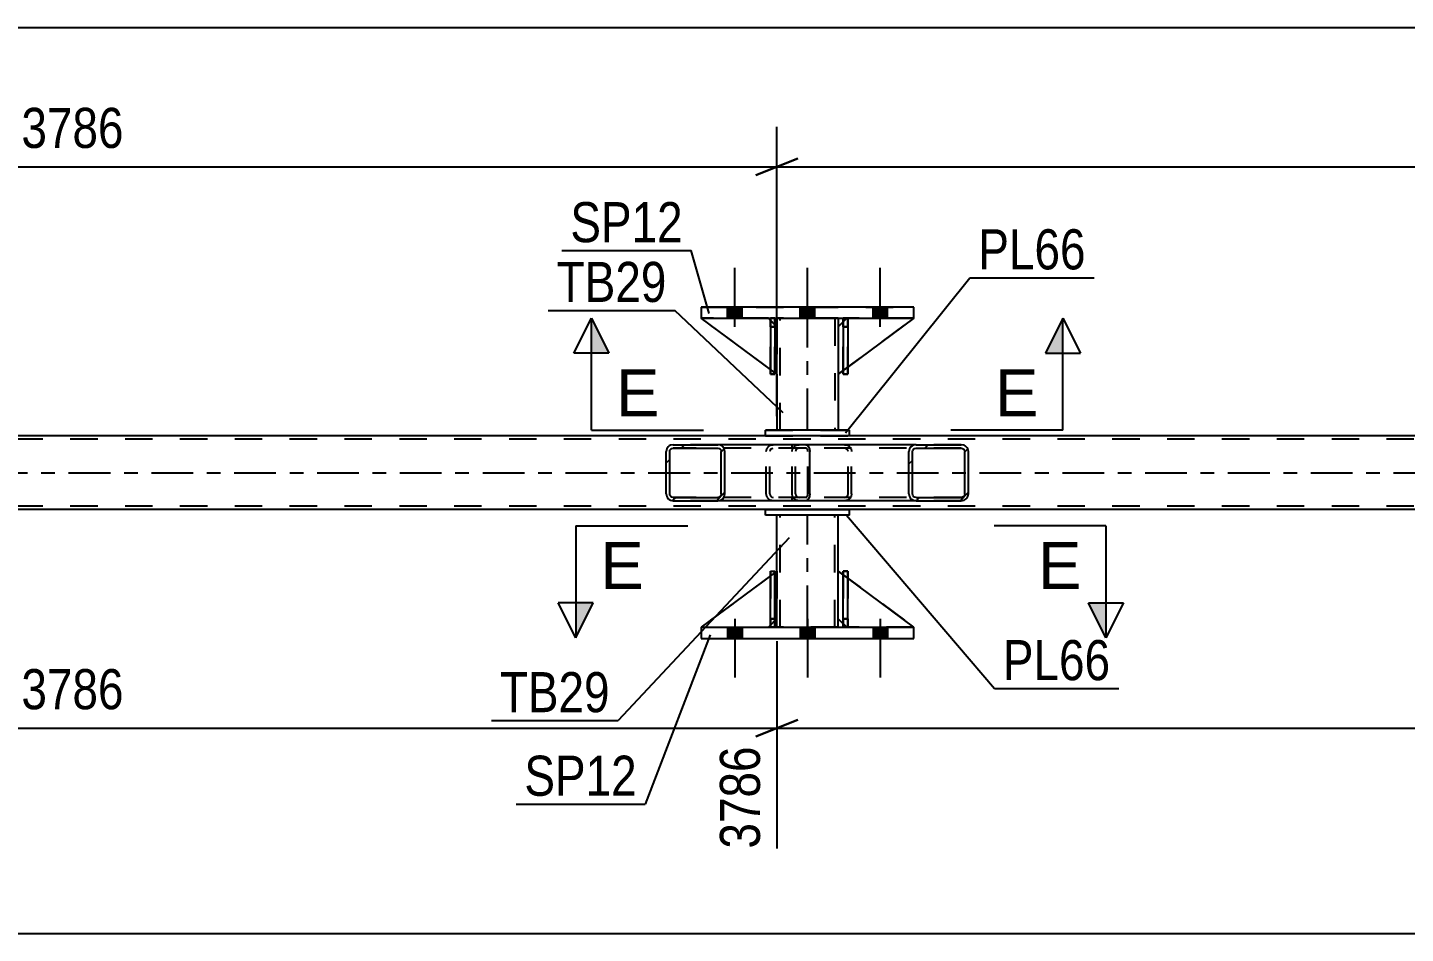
# Model space of a CAD drawing. Header units: millimetres. Extents: x 0 to 841, y 0 to 594.
# Drawn here: x 98.5 to 197, y 188.6 to 253.4 of the extents above; entities that cross this region are included whole.
import ezdxf

# ---------------------------------------------------------------- set-up
doc = ezdxf.new("R2010")
doc.units = ezdxf.units.MM
doc.linetypes.add('DXK_LINE_DOT2', pattern=[3.9198, 1.9599, -1.9599])
doc.linetypes.add('DXK_LINE_DOT3', pattern=[5.9187, 2.979, -0.9799, 0.9799, -0.9799])
doc.styles.add('Arial', font='ARIAL.TTF', dxfattribs={"height": 0.2})
doc.styles.add('Arial Narrow', font='ARIALN.TTF', dxfattribs={"height": 0.2})

# ---------------------------------------------------------------- blocks, each defined once
blk = doc.blocks.new('Part-283133975-4354 - 4290')
at = {"color": 2, "linetype": 'Continuous'}
for p, q in [((152.029, 232.591), (152.029, 231.991)), ((156.429, 232.591), (156.429, 231.991)), ((152.029, 228.591), (152.029, 224.591)), ((156.429, 228.591), (156.429, 224.591))]:
    blk.add_line(p, q, dxfattribs=at)
at = {"color": 7, "linetype": 'DXK_LINE_DOT2'}
for p, q in [((156.429, 232.591), (152.029, 232.591)), ((152.269, 224.591), (152.269, 232.591)), ((156.189, 232.591), (156.189, 224.591)), ((152.029, 231.991), (152.029, 228.591)), ((156.429, 231.991), (156.429, 228.591)), ((156.429, 224.591), (152.029, 224.591))]:
    blk.add_line(p, q, dxfattribs=at)
at = {"color": 7, "linetype": 'DXK_LINE_DOT3'}
blk.add_line((154.229, 224.591), (154.229, 232.591), dxfattribs=at)
blk = doc.blocks.new('Part-283133975-4424 - 4290')
at = {"color": 2, "linetype": 'Continuous'}
for p, q in [((157.23, 224.591), (151.23, 224.591)), ((151.23, 224.191), (151.23, 224.591)), ((157.23, 224.191), (157.23, 224.591)), ((157.23, 224.191), (151.23, 224.191))]:
    blk.add_line(p, q, dxfattribs=at)
at = {"color": 7, "linetype": 'DXK_LINE_DOT2'}
for p, q in [((151.23, 224.591), (157.23, 224.591)), ((151.23, 224.191), (157.23, 224.191))]:
    blk.add_line(p, q, dxfattribs=at)
blk = doc.blocks.new('Part-283133975-4364 - 4290')
at = {"color": 2, "linetype": 'Continuous'}
for p, q in [((151.23, 218.911), (157.23, 218.911)), ((151.23, 218.511), (151.23, 218.911)), ((157.23, 218.511), (157.23, 218.911)), ((157.23, 218.511), (151.23, 218.511))]:
    blk.add_line(p, q, dxfattribs=at)
at = {"color": 7, "linetype": 'DXK_LINE_DOT2'}
for p, q in [((157.23, 218.911), (151.23, 218.911)), ((157.23, 218.511), (151.23, 218.511))]:
    blk.add_line(p, q, dxfattribs=at)
blk = doc.blocks.new('Part-283133975-4429 - 4290')
at = {"color": 2, "linetype": 'Continuous'}
for p, q in [((151.903, 232.591), (151.583, 232.591)), ((151.583, 232.591), (151.583, 228.591)), ((151.903, 232.591), (151.903, 232.591)), ((151.903, 232.591), (151.903, 228.591)), ((151.903, 228.591), (151.583, 228.591))]:
    blk.add_line(p, q, dxfattribs=at)
at = {"color": 7, "linetype": 'DXK_LINE_DOT2'}
for p, q in [((151.583, 231.991), (151.583, 232.591)), ((151.903, 231.991), (151.903, 232.591)), ((151.903, 232.591), (151.903, 232.591)), ((151.903, 231.991), (151.583, 231.991)), ((151.583, 231.991), (151.583, 228.591)), ((151.903, 228.591), (151.903, 231.991))]:
    blk.add_line(p, q, dxfattribs=at)
blk = doc.blocks.new('Part-283133975-4444 - 4290')
at = {"color": 2, "linetype": 'Continuous'}
for p, q in [((156.783, 210.511), (156.783, 214.511)), ((156.783, 214.511), (157.103, 214.511)), ((157.103, 210.511), (157.103, 214.511)), ((156.783, 210.511), (156.783, 210.511)), ((157.103, 210.511), (156.783, 210.511))]:
    blk.add_line(p, q, dxfattribs=at)
at = {"color": 7, "linetype": 'DXK_LINE_DOT2'}
for p, q in [((156.783, 214.511), (156.783, 211.111)), ((157.103, 211.111), (157.103, 214.511)), ((156.783, 211.111), (156.783, 210.511)), ((156.783, 211.111), (157.103, 211.111)), ((157.103, 210.511), (157.103, 211.111)), ((157.103, 210.511), (157.103, 210.511))]:
    blk.add_line(p, q, dxfattribs=at)
blk = doc.blocks.new('Part-283133975-4452 - 4290')
at = {"color": 7, "linetype": 'DXK_LINE_DOT2'}
for p, q in [((156.43, 211.111), (156.43, 214.511)), ((156.43, 214.511), (161.83, 210.511)), ((157.03, 210.511), (156.43, 211.111)), ((161.83, 210.511), (157.03, 210.511))]:
    blk.add_line(p, q, dxfattribs=at)
blk = doc.blocks.new('Part-283133975-4455 - 4290')
at = {"color": 7, "linetype": 'DXK_LINE_DOT2'}
for p, q in [((157.03, 232.591), (156.43, 231.991)), ((156.43, 228.591), (161.83, 232.591)), ((161.83, 232.591), (157.03, 232.591)), ((156.43, 231.991), (156.43, 228.591))]:
    blk.add_line(p, q, dxfattribs=at)
blk = doc.blocks.new('Part-283133975-4394 - 4290')
at = {"linetype": 'Continuous'}
h = blk.add_hatch(dxfattribs=at)
h.set_pattern_fill('', scale=0.7, style=0, pattern_type=0)
h.set_pattern_definition([(45, (165.6904, 223.2554), (-1.57154, 1.57154), [])])
h.paths.add_polyline_path([(165.729, 223.072), (165.69, 223.255), (165.58, 223.411), (165.414, 223.515), (165.219, 223.552), (161.983, 223.552), (161.788, 223.515), (161.622, 223.411), (161.511, 223.255), (161.473, 223.072), (161.473, 220.032), (161.511, 219.848), (161.622, 219.692), (161.788, 219.588), (161.983, 219.552), (165.219, 219.552), (165.414, 219.588), (165.58, 219.692), (165.69, 219.848), (165.729, 220.032)])
h.paths.add_polyline_path([(165.454, 219.94), (165.399, 219.862), (165.316, 219.81), (165.219, 219.792), (161.983, 219.792), (161.886, 219.81), (161.803, 219.862), (161.747, 219.94), (161.728, 220.032), (161.728, 223.072), (161.747, 223.164), (161.803, 223.241), (161.886, 223.293), (161.983, 223.312), (165.219, 223.312), (165.316, 223.293), (165.399, 223.241), (165.454, 223.164), (165.474, 223.072), (165.474, 220.032)])
at = {"color": 7, "linetype": 'DXK_LINE_DOT2'}
for p, q in [((153.123, 223.072), (153.162, 223.255)), ((153.123, 220.032), (153.123, 223.072)), ((153.398, 223.164), (153.378, 223.072)), ((153.378, 220.032), (153.378, 223.072)), ((153.453, 223.241), (153.398, 223.164)), ((153.438, 223.515), (153.634, 223.552)), ((153.536, 223.293), (153.453, 223.241)), ((153.634, 223.312), (153.536, 223.293)), ((154.115, 223.552), (153.634, 223.552)), ((165.219, 223.312), (153.634, 223.312)), ((156.869, 223.552), (157.064, 223.515)), ((156.967, 223.293), (156.869, 223.312)), ((157.05, 223.241), (156.967, 223.293)), ((157.105, 223.164), (157.05, 223.241)), ((157.124, 223.072), (157.105, 223.164)), ((157.124, 220.032), (157.124, 223.072)), ((157.341, 223.255), (157.38, 223.072)), ((157.38, 220.032), (157.38, 223.072)), ((165.219, 223.552), (161.983, 223.552)), ((153.162, 219.848), (153.123, 220.032)), ((153.378, 220.032), (153.398, 219.94)), ((153.398, 219.94), (153.453, 219.862)), ((153.453, 219.862), (153.536, 219.81)), ((153.536, 219.81), (153.634, 219.792)), ((165.219, 219.792), (153.634, 219.792)), ((156.869, 219.792), (156.967, 219.81)), ((156.967, 219.81), (157.05, 219.862)), ((157.05, 219.862), (157.105, 219.94)), ((157.105, 219.94), (157.124, 220.032)), ((157.38, 220.032), (157.341, 219.848)), ((153.634, 219.552), (153.438, 219.588)), ((154.115, 219.552), (153.634, 219.552)), ((157.064, 219.588), (156.869, 219.552)), ((165.219, 219.552), (161.983, 219.552))]:
    blk.add_line(p, q, dxfattribs=at)
at = {"color": 2, "linetype": 'Continuous'}
for p, q in [((161.983, 223.552), (154.115, 223.552)), ((161.511, 223.255), (161.473, 223.072)), ((161.473, 220.032), (161.473, 223.072)), ((161.728, 223.072), (161.747, 223.164)), ((161.728, 220.032), (161.728, 223.072)), ((161.747, 223.164), (161.803, 223.241)), ((161.983, 223.552), (161.788, 223.515)), ((161.803, 223.241), (161.886, 223.293)), ((161.886, 223.293), (161.983, 223.312)), ((161.983, 223.552), (165.219, 223.552)), ((161.983, 223.312), (165.219, 223.312)), ((165.414, 223.515), (165.219, 223.552)), ((165.219, 223.312), (165.316, 223.293)), ((165.316, 223.293), (165.399, 223.241)), ((165.399, 223.241), (165.454, 223.164)), ((165.454, 223.164), (165.474, 223.072)), ((165.474, 220.032), (165.474, 223.072)), ((165.729, 223.072), (165.69, 223.255)), ((165.729, 220.032), (165.729, 223.072)), ((161.473, 220.032), (161.511, 219.848)), ((161.747, 219.94), (161.728, 220.032)), ((161.803, 219.862), (161.747, 219.94)), ((161.886, 219.81), (161.803, 219.862)), ((161.983, 219.792), (161.886, 219.81)), ((161.983, 219.792), (165.219, 219.792)), ((165.316, 219.81), (165.219, 219.792)), ((165.399, 219.862), (165.316, 219.81)), ((165.454, 219.94), (165.399, 219.862)), ((165.474, 220.032), (165.454, 219.94)), ((165.69, 219.848), (165.729, 220.032)), ((161.983, 219.552), (154.115, 219.552)), ((161.788, 219.588), (161.983, 219.552)), ((161.983, 219.552), (165.219, 219.552)), ((165.219, 219.552), (165.414, 219.588))]:
    blk.add_line(p, q, dxfattribs=at)
at = {"color": 7, "linetype": 'DXK_LINE_DOT2'}
for centre, start, end in [((153.614, 223.051), 110.75832, 155.68003), ((156.888, 223.051), 24.31992, 69.24167), ((153.614, 220.052), 204.31992, 249.24167), ((156.888, 220.052), 290.75832, 335.68003)]:
    blk.add_arc(centre, 0.496, start, end, dxfattribs=at)
at = {"color": 2, "linetype": 'Continuous'}
for centre, start, end in [((161.964, 223.051), 110.75831, 155.68004), ((165.238, 223.051), 24.31995, 69.24168), ((161.964, 220.052), 204.31995, 249.24168), ((165.238, 220.052), 290.75831, 335.68004)]:
    blk.add_arc(centre, 0.496, start, end, dxfattribs=at)
blk = doc.blocks.new('Part-283133975-4413 - 4290')
at = {"color": 2, "linetype": 'Continuous'}
for p, q in [((151.583, 228.921), (146.63, 232.591)), ((151.583, 232.437), (151.429, 232.591)), ((152.029, 231.991), (151.903, 232.117)), ((152.029, 231.991), (152.029, 231.991)), ((152.029, 228.591), (152.029, 231.991)), ((151.903, 228.684), (152.029, 228.591)), ((152.029, 228.591), (152.029, 228.591))]:
    blk.add_line(p, q, dxfattribs=at)
at = {"color": 7, "linetype": 'DXK_LINE_DOT2'}
for p, q in [((151.429, 232.591), (146.63, 232.591)), ((151.429, 232.591), (152.029, 231.991)), ((151.903, 232.117), (151.583, 232.437)), ((152.029, 231.991), (152.029, 228.591)), ((151.903, 228.684), (151.583, 228.921))]:
    blk.add_line(p, q, dxfattribs=at)
blk = doc.blocks.new('Part-283133975-4425 - 4290')
at = {"color": 2, "linetype": 'Continuous'}
for p, q in [((151.583, 210.511), (151.584, 214.511)), ((151.584, 214.511), (151.904, 214.511)), ((151.903, 210.511), (151.904, 214.511)), ((151.584, 210.511), (151.583, 210.511)), ((151.904, 210.511), (151.583, 210.511))]:
    blk.add_line(p, q, dxfattribs=at)
at = {"color": 7, "linetype": 'DXK_LINE_DOT2'}
for p, q in [((151.584, 214.511), (151.584, 211.111)), ((151.904, 211.111), (151.904, 214.511)), ((151.584, 211.111), (151.584, 210.511)), ((151.584, 211.111), (151.904, 211.111)), ((151.904, 210.511), (151.904, 211.111)), ((151.903, 210.511), (151.904, 210.511))]:
    blk.add_line(p, q, dxfattribs=at)
blk = doc.blocks.new('Part-283133975-4427 - 4290')
at = {"color": 7, "linetype": 'DXK_LINE_DOT2'}
for p, q in [((151.583, 214.511), (151.903, 214.511)), ((151.583, 211.111), (151.583, 214.511)), ((151.583, 214.511), (151.583, 210.511)), ((151.903, 214.511), (151.903, 211.111)), ((151.903, 210.511), (151.903, 214.417)), ((151.903, 211.111), (151.583, 211.111)), ((151.583, 210.511), (151.583, 211.111)), ((151.903, 211.111), (151.903, 210.511)), ((151.903, 210.511), (151.583, 210.511)), ((151.903, 210.511), (151.903, 210.511))]:
    blk.add_line(p, q, dxfattribs=at)
blk = doc.blocks.new('Part-283133975-4431 - 4290')
at = {"color": 7, "linetype": 'DXK_LINE_DOT2'}
for p, q in [((151.583, 231.991), (151.583, 232.591)), ((151.583, 232.591), (151.583, 232.591)), ((151.583, 232.591), (151.583, 228.591)), ((151.903, 232.591), (151.583, 232.591)), ((151.903, 231.991), (151.903, 232.591)), ((151.903, 228.591), (151.903, 232.591)), ((151.583, 228.591), (151.583, 231.991)), ((151.583, 231.991), (151.903, 231.991)), ((151.903, 231.991), (151.903, 228.591)), ((151.583, 228.591), (151.903, 228.591))]:
    blk.add_line(p, q, dxfattribs=at)
blk = doc.blocks.new('Part-283133975-4442 - 4290')
at = {"color": 2, "linetype": 'Continuous'}
for p, q in [((152.029, 214.511), (152.029, 218.511)), ((156.429, 214.511), (156.429, 218.511)), ((152.029, 210.511), (152.029, 211.111)), ((156.429, 210.511), (156.429, 211.111))]:
    blk.add_line(p, q, dxfattribs=at)
at = {"color": 7, "linetype": 'DXK_LINE_DOT2'}
for p, q in [((156.429, 218.511), (152.029, 218.511)), ((152.269, 210.511), (152.269, 218.511)), ((156.189, 210.511), (156.189, 218.511)), ((152.029, 211.111), (152.029, 214.511)), ((156.429, 211.111), (156.429, 214.511)), ((156.429, 210.511), (152.029, 210.511)), ((152.509, 210.511), (155.949, 210.511))]:
    blk.add_line(p, q, dxfattribs=at)
at = {"color": 7, "linetype": 'DXK_LINE_DOT3'}
blk.add_line((154.229, 210.511), (154.229, 218.511), dxfattribs=at)
blk = doc.blocks.new('Part-283133975-4472 - 4290')
at = {"color": 2, "linetype": 'Continuous'}
for p, q in [((161.829, 233.391), (146.629, 233.391)), ((146.629, 233.391), (146.629, 232.591)), ((146.629, 232.591), (161.829, 232.591)), ((161.829, 232.591), (161.829, 233.391))]:
    blk.add_line(p, q, dxfattribs=at)
at = {"color": 7, "linetype": 'DXK_LINE_DOT2'}
for p, q in [((146.629, 233.391), (161.829, 233.391)), ((146.629, 232.591), (161.829, 232.591))]:
    blk.add_line(p, q, dxfattribs=at)
blk = doc.blocks.new('Part-283133975-4495 - 4290')
at = {"color": 2, "linetype": 'Continuous'}
for p, q in [((157.103, 232.591), (156.783, 232.591)), ((156.783, 232.591), (156.783, 228.591)), ((157.103, 232.591), (157.103, 232.591)), ((157.103, 232.591), (157.103, 228.591)), ((157.103, 228.591), (156.783, 228.591))]:
    blk.add_line(p, q, dxfattribs=at)
at = {"color": 7, "linetype": 'DXK_LINE_DOT2'}
for p, q in [((156.783, 231.991), (156.783, 232.591)), ((157.103, 231.991), (157.103, 232.591)), ((157.103, 232.591), (157.103, 232.591)), ((157.103, 231.991), (156.783, 231.991)), ((156.783, 231.991), (156.783, 228.591)), ((157.103, 228.591), (157.103, 231.991))]:
    blk.add_line(p, q, dxfattribs=at)
blk = doc.blocks.new('Part-283133975-4502 - 4290')
at = {"color": 2, "linetype": 'Continuous'}
for p, q in [((156.43, 211.111), (156.43, 214.511)), ((156.783, 214.249), (156.43, 214.511)), ((161.829, 210.511), (157.103, 214.012)), ((156.783, 210.757), (156.43, 211.111))]:
    blk.add_line(p, q, dxfattribs=at)
at = {"color": 7, "linetype": 'DXK_LINE_DOT2'}
for p, q in [((157.103, 214.012), (156.783, 214.249)), ((157.03, 210.511), (156.783, 210.757)), ((161.83, 210.511), (157.03, 210.511)), ((161.829, 210.511), (161.83, 210.511)), ((161.83, 210.511), (161.829, 210.511))]:
    blk.add_line(p, q, dxfattribs=at)
blk = doc.blocks.new('Part-283133975-4505 - 4290')
at = {"color": 7, "linetype": 'DXK_LINE_DOT2'}
for p, q in [((152.029, 214.511), (146.63, 210.511)), ((152.029, 211.111), (152.029, 214.511)), ((152.029, 214.511), (152.029, 211.111)), ((151.429, 210.511), (152.029, 211.111)), ((152.029, 211.111), (151.429, 210.511)), ((152.029, 211.111), (152.029, 211.111)), ((146.63, 210.511), (151.429, 210.511))]:
    blk.add_line(p, q, dxfattribs=at)
blk = doc.blocks.new('Part-283133975-4520 - 4290')
at = {"color": 2, "linetype": 'Continuous'}
for p, q in [((151.584, 214.18), (146.63, 210.511)), ((152.029, 214.511), (151.904, 214.417)), ((152.029, 211.111), (152.029, 214.511)), ((152.029, 211.111), (151.903, 210.984)), ((152.029, 211.111), (152.029, 211.111)), ((151.583, 210.664), (151.429, 210.511))]:
    blk.add_line(p, q, dxfattribs=at)
at = {"color": 7, "linetype": 'DXK_LINE_DOT2'}
for p, q in [((151.904, 214.417), (151.584, 214.18)), ((152.029, 211.111), (152.029, 214.511)), ((152.029, 211.111), (151.429, 210.511)), ((151.903, 210.984), (151.583, 210.664)), ((146.63, 210.511), (151.429, 210.511))]:
    blk.add_line(p, q, dxfattribs=at)
blk = doc.blocks.new('Part-283133975-4525 - 4290')
at = {"color": 2, "linetype": 'Continuous'}
for p, q in [((146.629, 210.511), (146.629, 209.711)), ((146.629, 210.511), (161.829, 210.511)), ((161.829, 209.711), (161.829, 210.511)), ((146.629, 209.711), (161.829, 209.711))]:
    blk.add_line(p, q, dxfattribs=at)
at = {"color": 7, "linetype": 'DXK_LINE_DOT2'}
for p, q in [((146.629, 210.511), (161.829, 210.511)), ((146.629, 209.711), (161.829, 209.711))]:
    blk.add_line(p, q, dxfattribs=at)
blk = doc.blocks.new('Part-283133975-4527 - 4290')
at = {"linetype": 'Continuous'}
h = blk.add_hatch(dxfattribs=at)
h.set_pattern_fill('', scale=0.7, style=0, pattern_type=0)
h.set_pattern_definition([(45, (148.279, 223.2554), (-1.57154, 1.57154), [])])
h.paths.add_polyline_path([(148.317, 223.072), (148.279, 223.255), (148.17, 223.411), (148.007, 223.515), (147.814, 223.552), (144.63, 223.552), (144.438, 223.515), (144.275, 223.411), (144.166, 223.255), (144.127, 223.072), (144.127, 220.032), (144.166, 219.848), (144.275, 219.692), (144.438, 219.588), (144.63, 219.552), (147.814, 219.552), (148.007, 219.588), (148.17, 219.692), (148.279, 219.848), (148.317, 220.032)])
h.paths.add_polyline_path([(148.047, 219.94), (147.992, 219.862), (147.911, 219.81), (147.814, 219.792), (144.63, 219.792), (144.534, 219.81), (144.452, 219.862), (144.398, 219.94), (144.379, 220.032), (144.379, 223.072), (144.398, 223.164), (144.452, 223.241), (144.534, 223.293), (144.63, 223.312), (147.814, 223.312), (147.911, 223.293), (147.992, 223.241), (148.047, 223.164), (148.066, 223.072), (148.066, 220.032)])
at = {"color": 2, "linetype": 'Continuous'}
for p, q in [((144.166, 223.255), (144.127, 223.072)), ((144.127, 220.032), (144.127, 223.072)), ((144.379, 223.072), (144.398, 223.164)), ((144.379, 220.032), (144.379, 223.072)), ((144.398, 223.164), (144.452, 223.241)), ((144.63, 223.552), (144.438, 223.515)), ((144.452, 223.241), (144.534, 223.293)), ((144.534, 223.293), (144.63, 223.312)), ((144.63, 223.552), (147.814, 223.552)), ((144.63, 223.312), (147.814, 223.312)), ((154.115, 223.552), (147.814, 223.552)), ((148.007, 223.515), (147.814, 223.552)), ((147.814, 223.312), (147.911, 223.293)), ((147.911, 223.293), (147.992, 223.241)), ((147.992, 223.241), (148.047, 223.164)), ((148.047, 223.164), (148.066, 223.072)), ((148.066, 220.032), (148.066, 223.072)), ((148.317, 223.072), (148.279, 223.255)), ((148.317, 220.032), (148.317, 223.072)), ((154.115, 223.552), (154.219, 223.515)), ((154.219, 223.515), (154.307, 223.411)), ((154.307, 223.411), (154.365, 223.255)), ((154.365, 223.255), (154.386, 223.072)), ((154.386, 220.032), (154.386, 223.072)), ((144.127, 220.032), (144.166, 219.848)), ((144.398, 219.94), (144.379, 220.032)), ((144.452, 219.862), (144.398, 219.94)), ((144.534, 219.81), (144.452, 219.862)), ((144.63, 219.792), (144.534, 219.81)), ((144.63, 219.792), (147.814, 219.792)), ((147.911, 219.81), (147.814, 219.792)), ((147.992, 219.862), (147.911, 219.81)), ((148.047, 219.94), (147.992, 219.862)), ((148.066, 220.032), (148.047, 219.94)), ((148.279, 219.848), (148.317, 220.032)), ((154.307, 219.692), (154.219, 219.588)), ((154.365, 219.848), (154.307, 219.692)), ((154.386, 220.032), (154.365, 219.848)), ((144.438, 219.588), (144.63, 219.552)), ((144.63, 219.552), (147.814, 219.552)), ((147.814, 219.552), (148.007, 219.588)), ((154.115, 219.552), (147.814, 219.552)), ((154.219, 219.588), (154.115, 219.552))]:
    blk.add_line(p, q, dxfattribs=at)
at = {"color": 7, "linetype": 'DXK_LINE_DOT2'}
for p, q in [((147.814, 223.552), (144.63, 223.552)), ((154.115, 223.312), (144.63, 223.312)), ((151.278, 223.072), (151.316, 223.255)), ((151.278, 220.032), (151.278, 223.072)), ((151.548, 223.164), (151.529, 223.072)), ((151.529, 220.032), (151.529, 223.072)), ((151.603, 223.241), (151.548, 223.164)), ((151.588, 223.515), (151.781, 223.552)), ((151.603, 223.241), (151.625, 223.255)), ((151.625, 223.255), (151.684, 223.293)), ((151.684, 223.293), (151.781, 223.312)), ((153.123, 223.312), (153.123, 223.552)), ((154.167, 223.293), (154.115, 223.312)), ((154.211, 223.241), (154.167, 223.293)), ((154.24, 223.164), (154.211, 223.241)), ((154.251, 223.072), (154.24, 223.164)), ((154.251, 220.032), (154.251, 223.072)), ((154.115, 219.792), (144.63, 219.792)), ((151.316, 219.848), (151.278, 220.032)), ((151.529, 220.032), (151.548, 219.94)), ((151.548, 219.94), (151.603, 219.862)), ((151.603, 219.862), (151.625, 219.848)), ((151.625, 219.848), (151.684, 219.81)), ((151.684, 219.81), (151.781, 219.792)), ((153.123, 219.552), (153.123, 219.792)), ((154.115, 219.792), (154.167, 219.81)), ((154.167, 219.81), (154.211, 219.862)), ((154.211, 219.862), (154.24, 219.94)), ((154.24, 219.94), (154.251, 220.032)), ((147.814, 219.552), (144.63, 219.552)), ((151.781, 219.552), (151.588, 219.588))]:
    blk.add_line(p, q, dxfattribs=at)
at = {"color": 2, "linetype": 'Continuous'}
for centre, start, end in [((144.616, 223.056), 111.19409, 156.15059), ((147.829, 223.056), 23.8494, 68.8059), ((144.616, 220.047), 203.8494, 248.8059), ((147.829, 220.047), 291.19409, 336.15059)]:
    blk.add_arc(centre, 0.492, start, end, dxfattribs=at)
at = {"color": 7, "linetype": 'DXK_LINE_DOT2'}
for centre, start, end in [((151.766, 223.056), 111.19409, 156.15059), ((151.766, 220.047), 203.84943, 248.80591)]:
    blk.add_arc(centre, 0.492, start, end, dxfattribs=at)
blk = doc.blocks.new('Part-283133975-4533 - 4290')
at = {"color": 7, "linetype": 'DXK_LINE_DOT2'}
for p, q in [((156.783, 231.991), (156.783, 232.591)), ((156.783, 232.591), (156.783, 232.591)), ((156.783, 232.591), (156.783, 228.591)), ((157.103, 232.591), (156.783, 232.591)), ((157.103, 231.991), (157.103, 232.591)), ((157.103, 228.591), (157.103, 232.591)), ((156.783, 228.591), (156.783, 231.991)), ((156.783, 231.991), (157.103, 231.991)), ((157.103, 231.991), (157.103, 228.591)), ((156.783, 228.591), (157.103, 228.591))]:
    blk.add_line(p, q, dxfattribs=at)
blk = doc.blocks.new('Part-283133975-4535 - 4290')
at = {"color": 2, "linetype": 'Continuous'}
for p, q in [((151.23, 224.192), (59.989, 224.192)), ((321.498, 224.192), (157.23, 224.192)), ((576.911, 218.912), (59.989, 218.912))]:
    blk.add_line(p, q, dxfattribs=at)
at = {"color": 7, "linetype": 'DXK_LINE_DOT2'}
for p, q in [((718.905, 223.952), (59.989, 223.952)), ((157.23, 224.192), (151.23, 224.192)), ((718.905, 219.152), (59.989, 219.152))]:
    blk.add_line(p, q, dxfattribs=at)
at = {"color": 7, "linetype": 'DXK_LINE_DOT3'}
blk.add_line((59.989, 221.552), (718.905, 221.552), dxfattribs=at)
blk = doc.blocks.new('Part-283133975-4539 - 4290')
at = {"color": 7, "linetype": 'DXK_LINE_DOT2'}
for p, q in [((157.103, 214.511), (156.783, 214.511)), ((156.783, 211.111), (156.783, 214.511)), ((156.783, 214.511), (156.783, 210.511)), ((157.103, 214.511), (157.103, 211.111)), ((157.103, 210.511), (157.103, 214.511)), ((157.103, 211.111), (156.783, 211.111)), ((156.783, 210.511), (156.783, 211.111)), ((157.103, 211.111), (157.103, 210.511)), ((157.103, 210.511), (156.783, 210.511)), ((157.103, 210.511), (157.103, 210.511))]:
    blk.add_line(p, q, dxfattribs=at)
blk = doc.blocks.new('Part-283133975-4589 - 4290')
at = {"color": 7, "linetype": 'DXK_LINE_DOT2'}
for p, q in [((157.03, 232.591), (156.783, 232.344)), ((161.83, 232.591), (157.03, 232.591)), ((157.103, 229.09), (156.783, 228.853))]:
    blk.add_line(p, q, dxfattribs=at)
at = {"color": 2, "linetype": 'Continuous'}
for p, q in [((161.83, 232.591), (157.103, 229.09)), ((156.783, 232.344), (156.43, 231.991)), ((156.43, 231.991), (156.43, 228.591)), ((156.783, 228.853), (156.43, 228.591))]:
    blk.add_line(p, q, dxfattribs=at)
blk = doc.blocks.new('Part-283133975-4592 - 4290')
at = {"color": 7, "linetype": 'DXK_LINE_DOT2'}
for p, q in [((152.029, 228.591), (146.63, 232.591)), ((146.63, 232.591), (151.429, 232.591)), ((151.429, 232.591), (152.029, 231.991)), ((152.029, 231.991), (151.429, 232.591)), ((152.029, 231.991), (152.029, 228.591)), ((152.029, 231.991), (152.029, 231.991)), ((152.029, 231.991), (152.029, 228.591))]:
    blk.add_line(p, q, dxfattribs=at)
blk = doc.blocks.new('Bolt-283133975-4593 - 4290')
at = {"linetype": 'Continuous'}
for points in [[(149.549, 210.511), (148.509, 210.511), (148.509, 209.711), (149.549, 209.711)], [(149.549, 210.511), (148.509, 210.511), (148.509, 209.711), (149.549, 209.711)], [(149.549, 210.511), (148.509, 210.511), (148.509, 209.711), (149.549, 209.711)], [(154.749, 210.511), (153.709, 210.511), (153.709, 209.711), (154.749, 209.711)], [(154.749, 210.511), (153.709, 210.511), (153.709, 209.711), (154.749, 209.711)], [(159.949, 210.511), (158.909, 210.511), (158.909, 209.711), (159.949, 209.711)], [(159.949, 210.511), (158.909, 210.511), (158.909, 209.711), (159.949, 209.711)], [(159.949, 210.511), (158.909, 210.511), (158.909, 209.711), (159.949, 209.711)]]:
    blk.add_hatch(color=1, dxfattribs=at).paths.add_polyline_path(points)
at = {"color": 1, "linetype": 'Continuous'}
for p, q in [((149.029, 211.111), (149.029, 206.911)), ((149.029, 211.111), (149.029, 206.911)), ((149.029, 211.111), (149.029, 206.911)), ((154.229, 211.111), (154.229, 206.911)), ((154.229, 211.111), (154.229, 206.911)), ((159.429, 211.111), (159.429, 206.911)), ((159.429, 211.111), (159.429, 206.911)), ((159.429, 211.111), (159.429, 206.911)), ((148.509, 210.511), (148.509, 209.711)), ((148.509, 210.511), (148.509, 209.711)), ((148.509, 210.511), (148.509, 209.711)), ((149.549, 210.511), (149.549, 209.711)), ((149.549, 210.511), (149.549, 209.711)), ((149.549, 210.511), (149.549, 209.711)), ((153.709, 210.511), (153.709, 209.711)), ((153.709, 210.511), (153.709, 209.711)), ((154.749, 210.511), (154.749, 209.711)), ((154.749, 210.511), (154.749, 209.711)), ((158.909, 210.511), (158.909, 209.711)), ((158.909, 210.511), (158.909, 209.711)), ((158.909, 210.511), (158.909, 209.711)), ((159.949, 210.511), (159.949, 209.711)), ((159.949, 210.511), (159.949, 209.711)), ((159.949, 210.511), (159.949, 209.711))]:
    blk.add_line(p, q, dxfattribs=at)
blk = doc.blocks.new('Bolt-283133975-4594 - 4290')
at = {"linetype": 'Continuous'}
for points in [[(148.509, 232.591), (149.549, 232.591), (149.549, 233.391), (148.509, 233.391)], [(148.509, 232.591), (149.549, 232.591), (149.549, 233.391), (148.509, 233.391)], [(148.509, 232.591), (149.549, 232.591), (149.549, 233.391), (148.509, 233.391)], [(153.709, 232.591), (154.749, 232.591), (154.749, 233.391), (153.709, 233.391)], [(153.709, 232.591), (154.749, 232.591), (154.749, 233.391), (153.709, 233.391)], [(158.909, 232.591), (159.949, 232.591), (159.949, 233.391), (158.909, 233.391)], [(158.909, 232.591), (159.949, 232.591), (159.949, 233.391), (158.909, 233.391)], [(158.909, 232.591), (159.949, 232.591), (159.949, 233.391), (158.909, 233.391)]]:
    blk.add_hatch(color=1, dxfattribs=at).paths.add_polyline_path(points)
at = {"color": 1, "linetype": 'Continuous'}
for p, q in [((149.029, 231.991), (149.029, 236.191)), ((149.029, 231.991), (149.029, 236.191)), ((149.029, 231.991), (149.029, 236.191)), ((154.229, 231.991), (154.229, 236.191)), ((154.229, 231.991), (154.229, 236.191)), ((159.429, 231.991), (159.429, 236.191)), ((159.429, 231.991), (159.429, 236.191)), ((159.429, 231.991), (159.429, 236.191)), ((148.509, 232.591), (148.509, 233.391)), ((148.509, 232.591), (148.509, 233.391)), ((148.509, 232.591), (148.509, 233.391)), ((149.549, 232.591), (149.549, 233.391)), ((149.549, 232.591), (149.549, 233.391)), ((149.549, 232.591), (149.549, 233.391)), ((153.709, 232.591), (153.709, 233.391)), ((153.709, 232.591), (153.709, 233.391)), ((154.749, 232.591), (154.749, 233.391)), ((154.749, 232.591), (154.749, 233.391)), ((158.909, 232.591), (158.909, 233.391)), ((158.909, 232.591), (158.909, 233.391)), ((158.909, 232.591), (158.909, 233.391)), ((159.949, 232.591), (159.949, 233.391)), ((159.949, 232.591), (159.949, 233.391)), ((159.949, 232.591), (159.949, 233.391))]:
    blk.add_line(p, q, dxfattribs=at)
blk = doc.blocks.new('StraightDimension-283133975-4611 - 4290')
at = {"color": 7, "linetype": 'Continuous'}
blk.add_line((50.729, 188.62), (728.165, 188.62), dxfattribs=at)
blk = doc.blocks.new('StraightDimension-283133975-4710 - 4290')
at = {"color": 7, "linetype": 'Continuous'}
blk.add_line((51.369, 253.371), (727.525, 253.371), dxfattribs=at)
blk = doc.blocks.new('StraightDimension-283133975-10415 - 4290')
at = {"color": 7, "linetype": 'Continuous'}
for p, q in [((152.029, 225.591), (152.029, 246.267)), ((153.529, 244.017), (150.529, 242.817)), ((152.029, 243.417), (322.298, 243.417))]:
    blk.add_line(p, q, dxfattribs=at)
blk = doc.blocks.new('StraightDimension-283133975-10416 - 4290')
at = {"color": 7, "linetype": 'Continuous'}
for p, q in [((152.029, 225.591), (152.029, 246.267)), ((51.369, 243.417), (152.029, 243.417)), ((150.529, 242.817), (153.529, 244.017))]:
    blk.add_line(p, q, dxfattribs=at)
at = {"color": 0}
blk.add_wipeout([(105.955, 244.167), (105.955, 248.367), (97.443, 248.367), (97.443, 244.167)], dxfattribs=at)
at = {"color": 3, "style": 'Arial Narrow'}
blk.add_text('3786', height=2.8633, dxfattribs=at).set_placement((98.043, 244.767))
blk = doc.blocks.new('StraightDimension-283133975-10488 - 4290')
at = {"color": 7, "linetype": 'Continuous'}
for p, q in [((152.029, 209.511), (152.029, 194.687)), ((153.529, 203.899), (150.529, 202.699)), ((152.029, 203.299), (322.298, 203.299))]:
    blk.add_line(p, q, dxfattribs=at)
blk = doc.blocks.new('StraightDimension-283133975-10489 - 4290')
at = {"color": 7, "linetype": 'Continuous'}
for p, q in [((152.029, 209.511), (152.029, 194.687)), ((150.529, 202.699), (153.529, 203.899)), ((51.369, 203.299), (152.029, 203.299))]:
    blk.add_line(p, q, dxfattribs=at)
at = {"color": 0}
blk.add_wipeout([(105.955, 204.049), (105.955, 208.249), (97.443, 208.249), (97.443, 204.049)], dxfattribs=at)
at = {"color": 3, "style": 'Arial Narrow'}
blk.add_text('3786', height=2.8633, dxfattribs=at).set_placement((98.043, 204.649))
at = {"color": 0, "linetype": 'Continuous'}
blk.add_wipeout([(151.429, 202.599), (147.229, 202.599), (147.229, 194.087), (151.429, 194.087)], dxfattribs=at)
at = {"color": 3, "linetype": 'Continuous', "style": 'Arial Narrow'}
blk.add_text('3786', height=2.8633, rotation=90.00021, dxfattribs=at).set_placement((150.829, 194.687))
blk = doc.blocks.new('SectionMark-283133975-4750 - 4290')
at = {"linetype": 'Continuous'}
for points in [[(137.668, 212.246), (138.918, 212.246), (137.668, 209.746)], [(174.311, 212.246), (175.561, 212.246), (175.561, 209.746)]]:
    blk.add_hatch(color=6, dxfattribs=at).paths.add_polyline_path(points)
at = {"color": 6, "linetype": 'Continuous'}
for p, q in [((137.668, 217.746), (145.668, 217.746)), ((137.668, 217.746), (137.668, 209.746)), ((175.561, 217.746), (167.561, 217.746)), ((175.561, 217.746), (175.561, 209.746)), ((137.668, 209.746), (136.418, 212.246)), ((138.918, 212.246), (136.418, 212.246)), ((137.668, 209.746), (138.918, 212.246)), ((174.311, 212.246), (176.811, 212.246)), ((175.561, 209.746), (174.311, 212.246)), ((176.811, 212.246), (175.561, 209.746))]:
    blk.add_line(p, q, dxfattribs=at)
at = {"color": 0, "linetype": 'Continuous'}
for points in [[(142.529, 213.246), (142.529, 216.746), (139.418, 216.746), (139.418, 213.246)], [(173.811, 213.246), (173.811, 216.746), (170.701, 216.746), (170.701, 213.246)]]:
    blk.add_wipeout(points, dxfattribs=at)
at = {"color": 3, "linetype": 'Continuous', "style": 'Arial'}
for p in [(139.418, 213.246), (170.701, 213.246)]:
    blk.add_text('E', height=3.343, dxfattribs=at).set_placement(p)
blk = doc.blocks.new('Mark-283133975-4420 - 4290')
at = {"color": 30, "linetype": 'Continuous'}
for p, q in [((156.934, 224.407), (165.839, 235.488)), ((165.839, 235.488), (174.715, 235.488))]:
    blk.add_line(p, q, dxfattribs=at)
at = {"color": 0}
blk.add_wipeout([(174.115, 236.088), (174.115, 239.088), (166.439, 239.088), (166.439, 236.088)], dxfattribs=at)
blk.add_wipeout([(174.115, 236.088), (174.115, 239.088), (166.439, 239.088), (166.439, 236.088)], dxfattribs=at)
at = {"color": 3, "style": 'Arial Narrow'}
blk.add_text('PL66', height=2.8633, dxfattribs=at).set_placement((166.439, 236.088))
blk = doc.blocks.new('Mark-283133975-4468 - 4290')
at = {"color": 30, "linetype": 'Continuous'}
for p in [(136.679, 237.429), (147.207, 232.922)]:
    blk.add_line(p, (145.918, 237.429), dxfattribs=at)
at = {"color": 0}
blk.add_wipeout([(145.318, 238.029), (145.318, 241.029), (137.279, 241.029), (137.279, 238.029)], dxfattribs=at)
blk.add_wipeout([(145.318, 238.029), (145.318, 241.029), (137.279, 241.029), (137.279, 238.029)], dxfattribs=at)
at = {"color": 3, "style": 'Arial Narrow'}
blk.add_text('SP12', height=2.8633, dxfattribs=at).set_placement((137.279, 238.029))
blk = doc.blocks.new('Mark-283133975-4350 - 4290')
at = {"color": 30, "linetype": 'Continuous'}
for p in [(135.701, 233.158), (152.486, 225.836)]:
    blk.add_line(p, (144.755, 233.158), dxfattribs=at)
at = {"color": 0}
blk.add_wipeout([(144.155, 233.758), (144.155, 236.758), (136.301, 236.758), (136.301, 233.758)], dxfattribs=at)
blk.add_wipeout([(144.155, 233.758), (144.155, 236.758), (136.301, 236.758), (136.301, 233.758)], dxfattribs=at)
at = {"color": 3, "style": 'Arial Narrow'}
blk.add_text('TB29', height=2.8633, dxfattribs=at).set_placement((136.301, 233.758))
blk = doc.blocks.new('Mark-283133975-4360 - 4290')
at = {"color": 30, "linetype": 'Continuous'}
for p, q in [((157.005, 218.511), (167.593, 206.124)), ((167.593, 206.124), (176.469, 206.124))]:
    blk.add_line(p, q, dxfattribs=at)
at = {"color": 0}
blk.add_wipeout([(175.869, 206.724), (175.869, 209.724), (168.193, 209.724), (168.193, 206.724)], dxfattribs=at)
blk.add_wipeout([(175.869, 206.724), (175.869, 209.724), (168.193, 209.724), (168.193, 206.724)], dxfattribs=at)
at = {"color": 3, "style": 'Arial Narrow'}
blk.add_text('PL66', height=2.8633, dxfattribs=at).set_placement((168.193, 206.724))
blk = doc.blocks.new('Mark-283133975-4438 - 4290')
at = {"color": 30, "linetype": 'Continuous'}
for p in [(152.921, 216.899), (131.64, 203.835)]:
    blk.add_line(p, (140.695, 203.835), dxfattribs=at)
at = {"color": 0}
blk.add_wipeout([(140.095, 204.435), (140.095, 207.435), (132.24, 207.435), (132.24, 204.435)], dxfattribs=at)
blk.add_wipeout([(140.095, 204.435), (140.095, 207.435), (132.24, 207.435), (132.24, 204.435)], dxfattribs=at)
at = {"color": 3, "style": 'Arial Narrow'}
blk.add_text('TB29', height=2.8633, dxfattribs=at).set_placement((132.24, 204.435))
blk = doc.blocks.new('Mark-283133975-4521 - 4290')
at = {"color": 30, "linetype": 'Continuous'}
for p in [(147.27, 209.953), (133.393, 197.861)]:
    blk.add_line(p, (142.632, 197.861), dxfattribs=at)
at = {"color": 0}
blk.add_wipeout([(142.032, 198.461), (142.032, 201.461), (133.993, 201.461), (133.993, 198.461)], dxfattribs=at)
blk.add_wipeout([(142.032, 198.461), (142.032, 201.461), (133.993, 201.461), (133.993, 198.461)], dxfattribs=at)
at = {"color": 3, "style": 'Arial Narrow'}
blk.add_text('SP12', height=2.8633, dxfattribs=at).set_placement((133.993, 198.461))
blk = doc.blocks.new('SectionMark-283133975-20554 - 4290')
at = {"linetype": 'Continuous'}
for points in [[(140.033, 230.091), (138.783, 230.091), (138.783, 232.591)], [(172.478, 230.091), (171.228, 230.091), (172.478, 232.591)]]:
    blk.add_hatch(color=6, dxfattribs=at).paths.add_polyline_path(points)
at = {"color": 6, "linetype": 'Continuous'}
for p, q in [((137.533, 230.091), (138.783, 232.591)), ((138.783, 224.591), (138.783, 232.591)), ((138.783, 232.591), (140.033, 230.091)), ((172.478, 232.591), (171.228, 230.091)), ((172.478, 224.591), (172.478, 232.591)), ((172.478, 232.591), (173.728, 230.091)), ((140.033, 230.091), (137.533, 230.091)), ((171.228, 230.091), (173.728, 230.091)), ((138.783, 224.591), (146.783, 224.591)), ((172.478, 224.591), (164.478, 224.591))]:
    blk.add_line(p, q, dxfattribs=at)
at = {"color": 0, "linetype": 'Continuous'}
for points in [[(143.643, 225.591), (143.643, 229.091), (140.533, 229.091), (140.533, 225.591)], [(170.728, 225.591), (170.728, 229.091), (167.618, 229.091), (167.618, 225.591)]]:
    blk.add_wipeout(points, dxfattribs=at)
at = {"color": 3, "linetype": 'Continuous', "style": 'Arial'}
for p in [(140.533, 225.591), (167.618, 225.591)]:
    blk.add_text('E', height=3.343, dxfattribs=at).set_placement(p)

msp = doc.modelspace()

# ---------------------------------------------------------------- block references
for name in ['Bolt-283133975-4594 - 4290', 'Part-283133975-4472 - 4290', 'Part-283133975-4413 - 4290', 'Part-283133975-4592 - 4290', 'Part-283133975-4429 - 4290', 'Part-283133975-4431 - 4290', 'Part-283133975-4354 - 4290', 'Part-283133975-4455 - 4290', 'Part-283133975-4589 - 4290', 'Part-283133975-4495 - 4290', 'Part-283133975-4533 - 4290', 'Part-283133975-4424 - 4290', 'Part-283133975-4535 - 4290', 'Part-283133975-4527 - 4290', 'Part-283133975-4394 - 4290', 'Part-283133975-4364 - 4290', 'Part-283133975-4442 - 4290', 'Part-283133975-4505 - 4290', 'Part-283133975-4520 - 4290', 'Part-283133975-4425 - 4290', 'Part-283133975-4427 - 4290', 'Part-283133975-4452 - 4290', 'Part-283133975-4502 - 4290', 'Part-283133975-4444 - 4290', 'Part-283133975-4539 - 4290', 'Bolt-283133975-4593 - 4290', 'Part-283133975-4525 - 4290']:
    msp.add_blockref(name, (0, 0))

# ---------------------------------------------------------------- next in the draw order: block references
for name in ['StraightDimension-283133975-4710 - 4290', 'StraightDimension-283133975-4611 - 4290']:
    msp.add_blockref(name, (0, 0))

# ---------------------------------------------------------------- next in the draw order: block references
for name in ['StraightDimension-283133975-10415 - 4290', 'StraightDimension-283133975-10488 - 4290']:
    msp.add_blockref(name, (0, 0))

# ---------------------------------------------------------------- next in the draw order: block references
for name in ['StraightDimension-283133975-10416 - 4290', 'Mark-283133975-4420 - 4290', 'StraightDimension-283133975-10489 - 4290']:
    msp.add_blockref(name, (0, 0))

# ---------------------------------------------------------------- next in the draw order: block references
for name in ['Mark-283133975-4468 - 4290', 'SectionMark-283133975-4750 - 4290']:
    msp.add_blockref(name, (0, 0))

# ---------------------------------------------------------------- next in the draw order: block references
for name in ['Mark-283133975-4350 - 4290', 'Mark-283133975-4360 - 4290', 'Mark-283133975-4438 - 4290']:
    msp.add_blockref(name, (0, 0))

# ---------------------------------------------------------------- next in the draw order: block references
for name in ['SectionMark-283133975-20554 - 4290', 'Mark-283133975-4521 - 4290']:
    msp.add_blockref(name, (0, 0))

doc.saveas('drawing.dxf')
